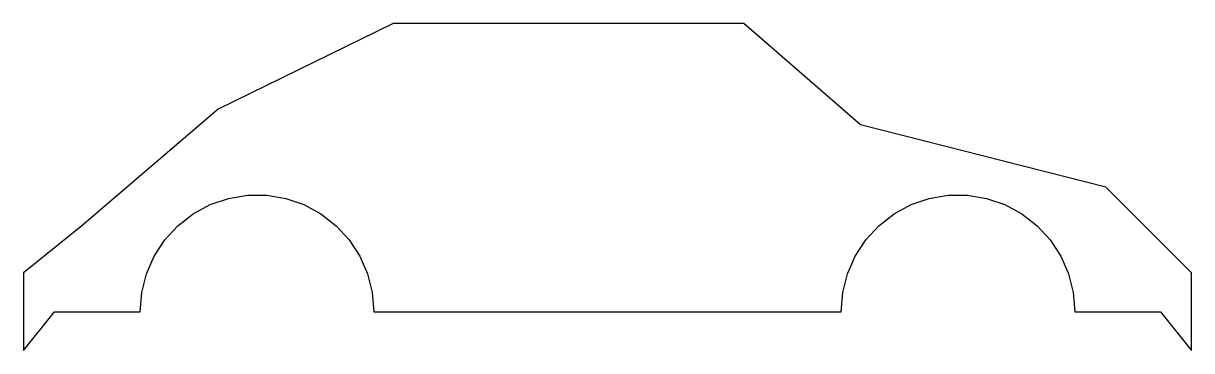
# Model space of a CAD drawing. Header units: millimetres. Extents: x -150 to 150, y -42 to 42.
import ezdxf

# ---------------------------------------------------------------- set-up
doc = ezdxf.new("R2010")
doc.units = ezdxf.units.MM

msp = doc.modelspace()

# ---------------------------------------------------------------- linework, layer by layer
msp.add_lwpolyline([(150, -42), (150, -22), (128, 0), (65, 16), (35, 42), (-55, 42), (-100, 20), (-135, -10), (-150, -22), (-150, -42), (-142, -32), (-120, -32), (-119.59, -27.06), (-118.37, -22.26), (-116.38, -17.72), (-113.67, -13.57), (-110.32, -9.93), (-106.41, -6.89), (-102.05, -4.53), (-97.36, -2.92), (-92.48, -2.1), (-87.52, -2.1), (-82.64, -2.92), (-77.95, -4.53), (-73.59, -6.89), (-69.68, -9.93), (-66.33, -13.57), (-63.62, -17.72), (-61.63, -22.26), (-60.41, -27.06), (-60, -32), (60, -32), (60.41, -27.06), (61.63, -22.26), (63.62, -17.72), (66.33, -13.57), (69.68, -9.93), (73.59, -6.89), (77.95, -4.53), (82.64, -2.92), (87.52, -2.1), (92.48, -2.1), (97.36, -2.92), (102.05, -4.53), (106.41, -6.89), (110.32, -9.93), (113.67, -13.57), (116.38, -17.72), (118.37, -22.26), (119.59, -27.06), (120, -32), (142, -32)], close=True)

doc.saveas('drawing.dxf')
